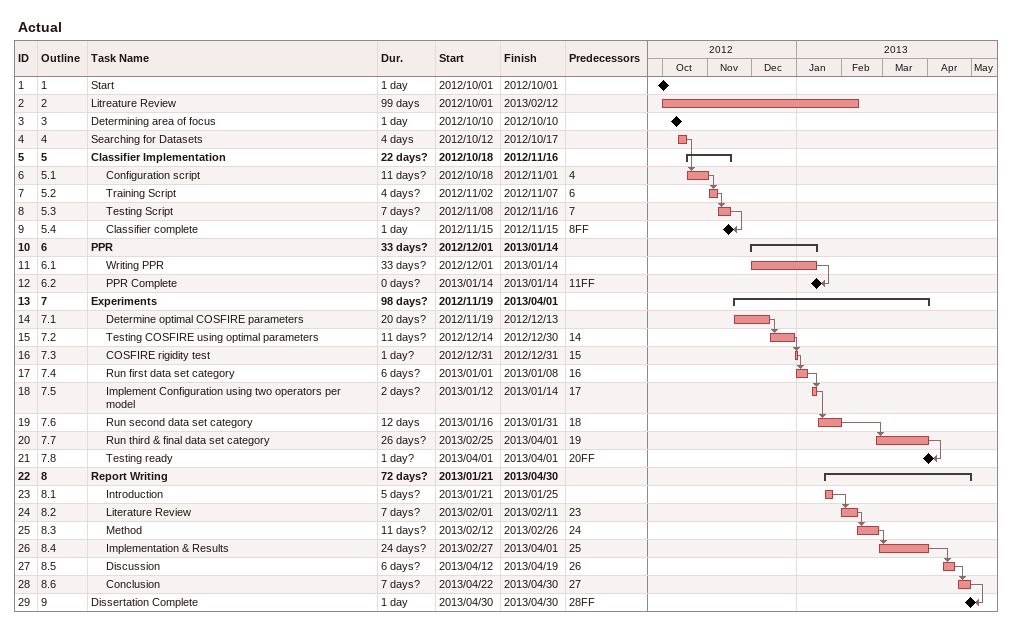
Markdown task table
Actual

| ID | WBS | Task | Duration | Start | Finish | Predecessors |
|---|---|---|---|---|---|---|
| 1 | 1 | Start | 1d | 2012-10-01 | 2012-10-01 |  |
| 2 | 2 | Litreature Review | 99d | 2012-10-01 | 2013-02-12 |  |
| 3 | 3 | Determining area of focus | 1d | 2012-10-10 | 2012-10-10 |  |
| 4 | 4 | Searching for Datasets | 4d | 2012-10-12 | 2012-10-17 |  |
| 5 | 5 | **Classifier Implementation** | 22d? | 2012-10-18 | 2012-11-16 |  |
| 6 | 5.1 | Configuration script | 11d? | 2012-10-18 | 2012-11-01 | 4 |
| 7 | 5.2 | Training Script | 4d? | 2012-11-02 | 2012-11-07 | 6 |
| 8 | 5.3 | Testing Script | 7d? | 2012-11-08 | 2012-11-16 | 7 |
| 9 | 5.4 | Classifier complete | 1d | 2012-11-15 | 2012-11-15 | 8FF |
| 10 | 6 | **PPR** | 33d? | 2012-12-01 | 2013-01-14 |  |
| 11 | 6.1 | Writing PPR | 33d? | 2012-12-01 | 2013-01-14 |  |
| 12 | 6.2 | PPR Complete | 0d? | 2013-01-14 | 2013-01-14 | 11FF |
| 13 | 7 | **Experiments** | 98d? | 2012-11-19 | 2013-04-01 |  |
| 14 | 7.1 | Determine optimal COSFIRE parameters | 20d? | 2012-11-19 | 2012-12-13 |  |
| 15 | 7.2 | Testing COSFIRE using optimal parameters | 11d? | 2012-12-14 | 2012-12-30 | 14 |
| 16 | 7.3 | COSFIRE rigidity test | 1d? | 2012-12-31 | 2012-12-31 | 15 |
| 17 | 7.4 | Run first data set category | 6d? | 2013-01-01 | 2013-01-08 | 16 |
| 18 | 7.5 | Implement Configuration using two operators per model | 2d? | 2013-01-12 | 2013-01-14 | 17 |
| 19 | 7.6 | Run second data set category | 12d | 2013-01-16 | 2013-01-31 | 18 |
| 20 | 7.7 | Run third & final data set category | 26d? | 2013-02-25 | 2013-04-01 | 19 |
| 21 | 7.8 | Testing ready | 1d? | 2013-04-01 | 2013-04-01 | 20FF |
| 22 | 8 | **Report Writing** | 72d? | 2013-01-21 | 2013-04-30 |  |
| 23 | 8.1 | Introduction | 5d? | 2013-01-21 | 2013-01-25 |  |
| 24 | 8.2 | Literature Review | 7d? | 2013-02-01 | 2013-02-11 | 23 |
| 25 | 8.3 | Method | 11d? | 2013-02-12 | 2013-02-26 | 24 |
| 26 | 8.4 | Implementation & Results | 24d? | 2013-02-27 | 2013-04-01 | 25 |
| 27 | 8.5 | Discussion | 6d? | 2013-04-12 | 2013-04-19 | 26 |
| 28 | 8.6 | Conclusion | 7d? | 2013-04-22 | 2013-04-30 | 27 |
| 29 | 9 | Dissertation Complete | 1d | 2013-04-30 | 2013-04-30 | 28FF |
